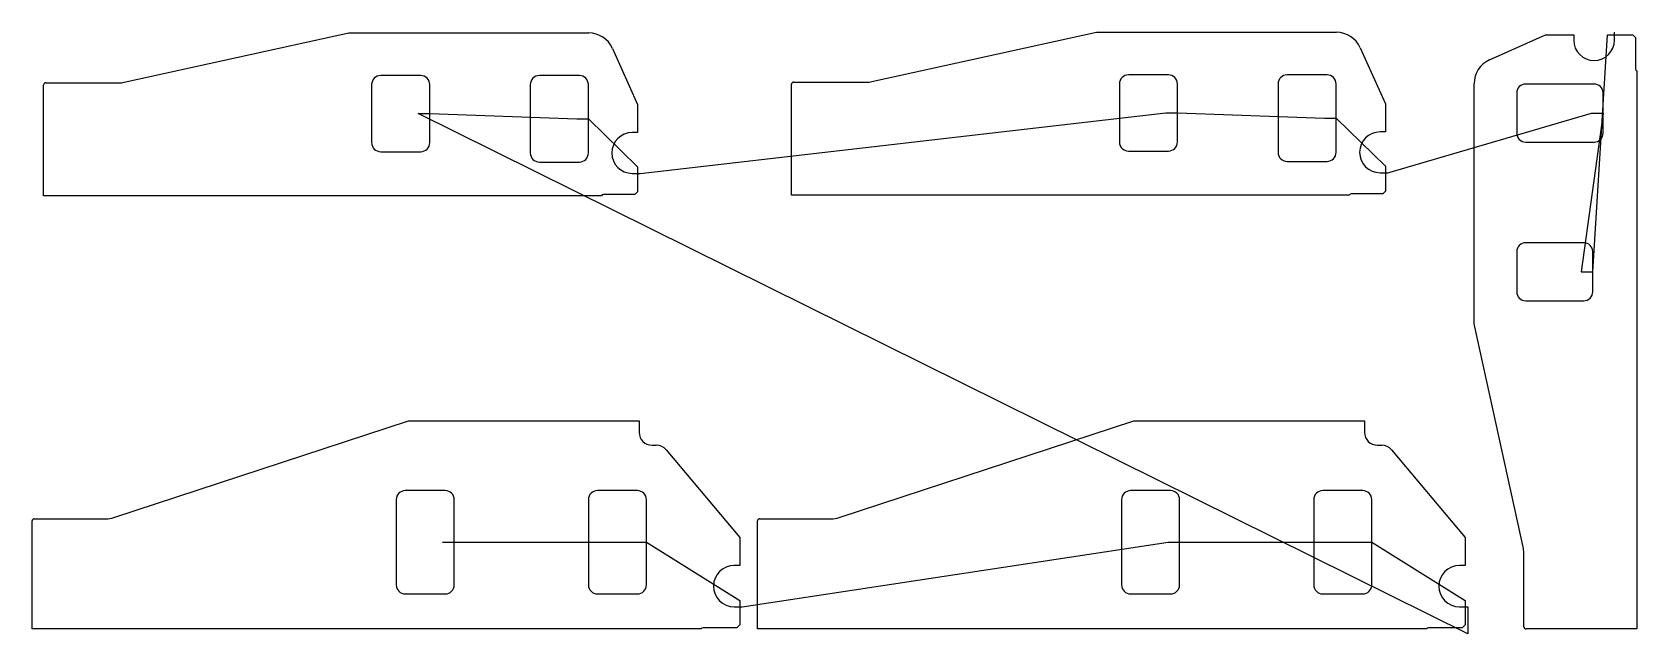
# Model space of a CAD drawing. Header units: metres. Extents: x 19 to 6240, y 0 to 2332.
import ezdxf

# ---------------------------------------------------------------- set-up
doc = ezdxf.new("R2010")
doc.units = ezdxf.units.M

msp = doc.modelspace()

# ---------------------------------------------------------------- linework, layer by layer
at = {"layer": 'TOOL_0'}
for p, q in [((375.653, 2137.409), (1246.214, 2328.321)), ((1246.214, 2328.321), (2176.546, 2328.321)), ((3274.3, 2139.937), (4144.861, 2330.849)), ((4144.861, 2330.849), (5075.193, 2330.849)), ((5668.351, 2223.889), (5885.54, 2321.502)), ((5885.54, 2321.502), (5994.754, 2321.502)), ((5994.754, 2321.502), (5994.754, 2300.502)), ((6068.755, 1403.003), (6126.185, 2321.503)), ((6126.185, 2321.503), (6152.755, 2321.503)), ((6152.754, 2321.502), (6152.754, 2331.583)), ((6152.754, 2300.502), (6152.754, 2321.502)), ((6152.755, 2321.503), (6224.169, 2321.503)), ((6224.169, 2321.503), (6234.755, 2310.917)), ((6234.755, 2310.917), (6234.755, 2189.165)), ((2268.669, 2268.725), (2366.282, 2051.536)), ((5167.316, 2271.253), (5264.929, 2054.064)), ((6239.755, 2181.098), (6239.755, 19.003)), ((63.782, 1697.321), (63.782, 2127.111)), ((71.782, 2135.111), (354.445, 2135.111)), ((1335.282, 2128.321), (1335.282, 1903.321)), ((1525.282, 2163.321), (1370.282, 2163.321)), ((1560.282, 2015.821), (1560.282, 2128.321)), ((1950.282, 2128.321), (1950.282, 1863.321)), ((2140.282, 2163.321), (1985.282, 2163.321)), ((2175.282, 1995.821), (2175.282, 2128.321)), ((2962.429, 1699.849), (2962.429, 2129.639)), ((2970.429, 2137.639), (3253.092, 2137.639)), ((4233.929, 2130.849), (4233.929, 1905.849)), ((4423.929, 2165.849), (4268.929, 2165.849)), ((4458.929, 2018.349), (4458.929, 2130.849)), ((4848.929, 2130.849), (4848.929, 1865.849)), ((5038.929, 2165.849), (4883.929, 2165.849)), ((5073.929, 1998.349), (5073.929, 2130.849)), ((5608.755, 1201.434), (5608.755, 2131.766)), ((6073.755, 2130.503), (5808.755, 2130.503)), ((5264.929, 2054.064), (5264.929, 1944.85)), ((5773.755, 2095.503), (5773.755, 1940.503)), ((6108.755, 2018.003), (6108.755, 2095.503)), ((5583.828, 0), (1515.282, 2015.821)), ((1515.282, 2015.821), (1560.282, 2015.821)), ((1560.282, 1903.321), (1560.282, 2015.821)), ((1560.282, 2015.821), (2130.282, 1995.821)), ((2130.282, 1995.821), (2175.282, 1995.821)), ((2175.282, 1863.321), (2175.282, 1995.821)), ((2175.282, 1995.821), (2366.282, 1809.429)), ((2366.282, 2051.536), (2366.282, 1942.322)), ((2375.901, 1784.322), (4413.929, 2018.349)), ((4413.929, 2018.349), (4458.929, 2018.349)), ((4458.929, 1905.849), (4458.929, 2018.349)), ((4458.929, 2018.349), (5028.929, 1998.349)), ((5028.929, 1998.349), (5073.929, 1998.349)), ((5073.929, 1865.849), (5073.929, 1998.349)), ((5073.929, 1998.349), (5264.929, 1811.958)), ((5274.548, 1786.85), (6063.755, 2018.003)), ((6108.755, 2018.003), (6023.755, 1403.003)), ((6063.755, 2018.003), (6108.755, 2018.003)), ((6108.755, 1940.503), (6108.755, 2018.003)), ((2366.282, 1942.322), (2345.282, 1942.322)), ((5264.929, 1944.85), (5243.929, 1944.85)), ((1370.282, 1868.321), (1525.282, 1868.321)), ((4268.929, 1870.849), (4423.929, 1870.849)), ((5808.755, 1905.503), (6073.755, 1905.503)), ((1985.282, 1828.321), (2140.282, 1828.321)), ((2366.282, 1809.429), (2366.282, 1784.321)), ((4883.929, 1830.849), (5038.929, 1830.849)), ((5264.929, 1811.958), (5264.929, 1786.849)), ((2345.282, 1784.322), (2366.282, 1784.322)), ((2366.282, 1784.322), (2375.901, 1784.322)), ((2366.282, 1784.321), (2366.282, 1712.907)), ((5243.929, 1786.85), (5264.929, 1786.85)), ((5264.929, 1786.85), (5274.548, 1786.85)), ((5264.929, 1786.849), (5264.929, 1715.435)), ((2225.877, 1697.321), (63.782, 1697.321)), ((2355.696, 1702.321), (2233.944, 1702.321)), ((2366.282, 1712.907), (2355.696, 1702.321)), ((5124.524, 1699.849), (2962.429, 1699.849)), ((5254.343, 1704.849), (5132.591, 1704.849)), ((5264.929, 1715.435), (5254.343, 1704.849)), ((6033.755, 1515.503), (5808.755, 1515.503)), ((5773.755, 1480.503), (5773.755, 1325.503)), ((6068.755, 1403.003), (6068.755, 1480.503)), ((6023.755, 1403.003), (6068.755, 1403.003)), ((6068.755, 1325.503), (6068.755, 1403.003)), ((5808.755, 1290.503), (6033.755, 1290.503)), ((5799.667, 330.874), (5608.755, 1201.434)), ((335.351, 450.916), (1477.827, 825.001)), ((1477.827, 825.001), (2372, 825.001)), ((2372, 825.001), (2372, 781.001)), ((3147.079, 450.916), (4289.555, 825.001)), ((4289.555, 825.001), (5183.728, 825.001)), ((5183.728, 825.001), (5183.728, 781.001)), ((2422, 731.001), (2438.745, 731.001)), ((2477.047, 713.14), (2762, 373.547)), ((5233.728, 731.001), (5250.473, 731.001)), ((5288.775, 713.14), (5573.728, 373.547)), ((1430.5, 520.001), (1430.5, 190.001)), ((1620.5, 555.001), (1465.5, 555.001)), ((1655.5, 355.001), (1655.5, 520.001)), ((2175.5, 520.001), (2175.5, 190.001)), ((2365.5, 555.001), (2210.5, 555.001)), ((2400.5, 355.001), (2400.5, 520.001)), ((4242.228, 520.001), (4242.228, 190.001)), ((4432.228, 555.001), (4277.228, 555.001)), ((4467.228, 355.001), (4467.228, 520.001)), ((4987.228, 520.001), (4987.228, 190.001)), ((5177.228, 555.001), (5022.228, 555.001)), ((5212.228, 355.001), (5212.228, 520.001)), ((19, 19.001), (19, 438.001)), ((27, 446.001), (304.545, 446.001)), ((2830.728, 19.001), (2830.728, 438.001)), ((2838.728, 446.001), (3116.273, 446.001)), ((2762, 373.547), (2762, 265.001)), ((5573.728, 373.547), (5573.728, 265.001)), ((1610.5, 355.001), (1655.5, 355.001)), ((1655.5, 190.001), (1655.5, 355.001)), ((1655.5, 355.001), (2355.5, 355.001)), ((2355.5, 355.001), (2400.5, 355.001)), ((2400.5, 190.001), (2400.5, 355.001)), ((2400.5, 355.001), (2762, 129.943)), ((2772.1, 105.001), (4422.228, 355.001)), ((4422.228, 355.001), (4467.228, 355.001)), ((4467.228, 190.001), (4467.228, 355.001)), ((4467.228, 355.001), (5167.228, 355.001)), ((5167.228, 355.001), (5212.228, 355.001)), ((5212.228, 190.001), (5212.228, 355.001)), ((5212.228, 355.001), (5573.728, 129.943)), ((2762, 265.001), (2740.5, 265.001)), ((5573.728, 265.001), (5552.228, 265.001)), ((5801.965, 27.003), (5801.965, 309.666)), ((1465.5, 155.001), (1620.5, 155.001)), ((2210.5, 155.001), (2365.5, 155.001)), ((2762, 129.943), (2762, 105.001)), ((4277.228, 155.001), (4432.228, 155.001)), ((5022.228, 155.001), (5177.228, 155.001)), ((5573.728, 129.943), (5573.728, 105.001)), ((2740.5, 105.001), (2762, 105.001)), ((2762, 105.001), (2762, 35.087)), ((2762, 105.001), (2772.1, 105.001)), ((5552.228, 105.001), (5573.728, 105.001)), ((5573.728, 105.001), (5573.728, 35.087)), ((5573.728, 105.001), (5583.828, 105.001)), ((5583.828, 105.001), (5583.828, 0)), ((2612.438, 19.001), (19, 19.001)), ((2750.914, 24.001), (2620.5, 24.001)), ((2762, 35.087), (2750.914, 24.001)), ((5424.166, 19.001), (2830.728, 19.001)), ((5562.642, 24.001), (5432.228, 24.001)), ((5573.728, 35.087), (5562.642, 24.001)), ((6239.755, 19.003), (5809.965, 19.003))]:
    msp.add_line(p, q, dxfattribs=at)
for centre, radius, start, end in [((2176.546, 2227.321), 101, 24.2011809, 90), ((5075.193, 2229.849), 101, 24.2011809, 90), ((6073.754, 2300.502), 79, 180, 0), ((5709.755, 2131.766), 101, 114.2011809, 180), ((6243.816, 2189.199), 9.061, 180.2149925, 243.3755691), ((71.782, 2127.111), 8, 90, 180), ((354.265, 2235.776), 100.665, 270.102451, 282.2669259), ((1370.282, 2128.321), 35, 90, 180), ((1525.282, 2128.321), 35, 0, 90), ((1985.282, 2128.321), 35, 90, 180), ((2140.282, 2128.321), 35, 0, 90), ((2970.429, 2129.639), 8, 90, 180), ((3252.912, 2238.304), 100.665, 270.102451, 282.2669259), ((4268.929, 2130.849), 35, 90, 180), ((4423.929, 2130.849), 35, 0, 90), ((4883.929, 2130.849), 35, 90, 180), ((5038.929, 2130.849), 35, 0, 90), ((5808.755, 2095.503), 35, 90, 180), ((6073.755, 2095.503), 35, 0, 90), ((2345.282, 1863.322), 79, 90, 270), ((5243.929, 1865.85), 79, 90, 270), ((5808.755, 1940.503), 35, 180, 270), ((6073.755, 1940.503), 35, 270, 0), ((1370.282, 1903.321), 35, 180, 270), ((1525.282, 1903.321), 35, 270, 0), ((4268.929, 1905.849), 35, 180, 270), ((4423.929, 1905.849), 35, 270, 0), ((1985.282, 1863.321), 35, 180, 270), ((2140.282, 1863.321), 35, 270, 0), ((4883.929, 1865.849), 35, 180, 270), ((5038.929, 1865.849), 35, 270, 0), ((2233.978, 1693.26), 9.061, 90.2149925, 153.3755691), ((5132.625, 1695.788), 9.061, 90.2149925, 153.3755691), ((5808.755, 1480.503), 35, 90, 180), ((6033.755, 1480.503), 35, 0, 90), ((5808.755, 1325.503), 35, 180, 270), ((6033.755, 1325.503), 35, 270, 0), ((2422, 781.001), 50, 180, 270), ((5233.728, 781.001), 50, 180, 270), ((2438.723, 680.953), 50.048, 40.025736, 89.974814), ((5250.451, 680.953), 50.048, 40.025736, 89.974814), ((1465.5, 520.001), 35, 90, 180), ((1620.5, 520.001), 35, 0, 90), ((2210.5, 520.001), 35, 90, 180), ((2365.5, 520.001), 35, 0, 90), ((4277.228, 520.001), 35, 90, 180), ((4432.228, 520.001), 35, 0, 90), ((5022.228, 520.001), 35, 90, 180), ((5177.228, 520.001), 35, 0, 90), ((27, 438.001), 8, 90, 180), ((304.545, 545.001), 99, 270, 288.1298608), ((2838.728, 438.001), 8, 90, 180), ((3116.273, 545.001), 99, 270, 288.1298608), ((5701.3, 309.486), 100.665, 0.102451, 12.2669259), ((2740.5, 185.001), 80, 90, 270), ((5552.228, 185.001), 80, 90, 270), ((1465.5, 190.001), 35, 180, 270), ((1620.5, 190.001), 35, 270, 0), ((2210.5, 190.001), 35, 180, 270), ((2365.5, 190.001), 35, 270, 0), ((4277.228, 190.001), 35, 180, 270), ((4432.228, 190.001), 35, 270, 0), ((5022.228, 190.001), 35, 180, 270), ((5177.228, 190.001), 35, 270, 0), ((2620.517, 14.974), 9.027, 90.1079015, 153.5059121), ((5432.245, 14.974), 9.027, 90.1079015, 153.5059121), ((5809.965, 27.003), 8, 180, 270)]:
    msp.add_arc(centre, radius, start, end, dxfattribs=at)

doc.saveas('drawing.dxf')
